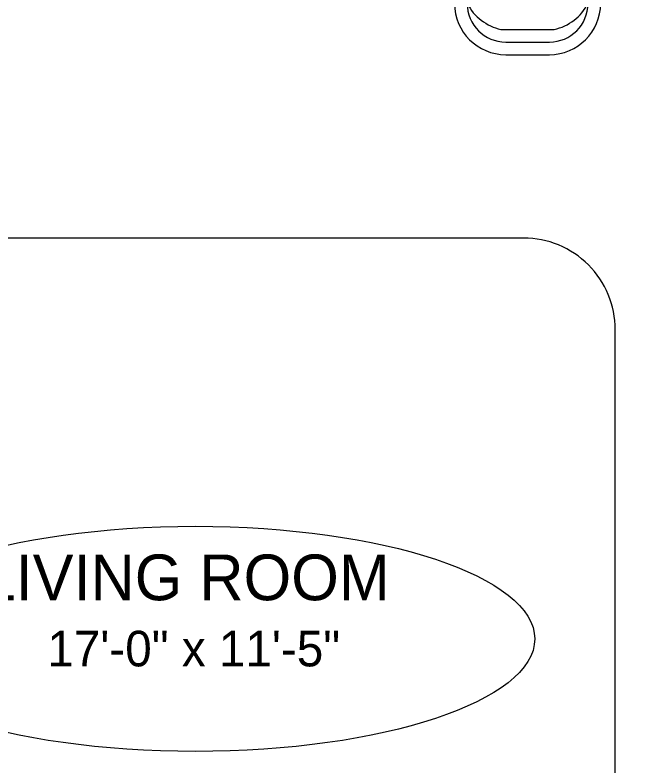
# Model space of a CAD drawing. Header units: feet. Extents: x 109753 to 150441, y 47761 to 75080.
# Drawn here: x 126331.9 to 126415.4, y 49782.9 to 49881.2 of the extents above; entities that cross this region are included whole.
import ezdxf

# ---------------------------------------------------------------- set-up
doc = ezdxf.new("R2010")
doc.units = ezdxf.units.FT
doc.header["$LTSCALE"] = 50
doc.header["$MEASUREMENT"] = 0
doc.layers.add('A-Furniture', color=175, linetype='Continuous', lineweight=0)
doc.layers.add('TEXT', color=181, linetype='Continuous', lineweight=13)
doc.styles.add('GL_Imperial', font='GOTHIC.TTF', dxfattribs={"height": 8})

# ---------------------------------------------------------------- blocks, each defined once
blk = doc.blocks.new('A$C2dc982f6')
for p, q in [((-22.22, 31.537), (-16.498, 31.537)), ((4.363, 31.537), (10.085, 31.537)), ((-22.22, 29.88), (-16.498, 29.88)), ((4.363, 29.88), (10.085, 29.88)), ((-22.855, 28.236), (-15.863, 28.236)), ((3.728, 28.236), (10.72, 28.236)), ((-28.93, 13.644), (-28.93, 24.826)), ((-27.274, 13.644), (-27.274, 24.826)), ((-11.444, 13.644), (-11.444, 24.826)), ((-9.787, 13.644), (-9.787, 24.826)), ((-2.347, 13.644), (-2.347, 24.826)), ((-0.691, 13.644), (-0.691, 24.826)), ((15.139, 13.644), (15.139, 24.826)), ((16.796, 13.644), (16.796, 24.826)), ((-27.241, 13.644), (-28.93, 13.644)), ((-27.241, 13.644), (-26.284, 12.791)), ((-12.434, 12.791), (-26.284, 12.791)), ((-11.476, 13.644), (-12.434, 12.791)), ((-11.476, 13.644), (-9.787, 13.644)), ((-0.658, 13.644), (-2.347, 13.644)), ((-0.658, 13.644), (0.299, 12.791)), ((14.149, 12.791), (0.299, 12.791)), ((15.107, 13.644), (14.149, 12.791)), ((15.107, 13.644), (16.796, 13.644)), ((-36.957, 6.886), (-48.139, 6.886)), ((-36.957, 5.197), (-36.957, 6.886)), ((25.192, 5.197), (25.192, 6.886)), ((25.192, 6.886), (36.375, 6.886)), ((-36.957, 5.229), (-48.139, 5.229)), ((-36.957, 5.197), (-36.104, 4.24)), ((25.192, 5.197), (24.34, 4.24)), ((25.192, 5.229), (36.375, 5.229)), ((-36.104, 4.24), (-36.104, -9.611)), ((24.34, 4.24), (24.34, -9.611)), ((-54.85, -5.547), (-54.85, 0.175)), ((-53.193, -5.547), (-53.193, 0.175)), ((-51.549, -6.182), (-51.549, 0.81)), ((39.785, -6.182), (39.785, 0.81)), ((41.428, -5.547), (41.428, 0.175)), ((43.085, -5.547), (43.085, 0.175)), ((-36.957, -10.568), (-36.104, -9.611)), ((25.192, -10.568), (24.34, -9.611)), ((-36.957, -10.6), (-48.139, -10.6)), ((-36.957, -10.568), (-36.957, -12.257)), ((25.192, -10.568), (25.192, -12.257)), ((25.192, -10.6), (36.375, -10.6)), ((-36.957, -12.257), (-48.139, -12.257)), ((25.192, -12.257), (36.375, -12.257)), ((-26.735, -19.644), (-28.424, -19.644)), ((-28.424, -19.644), (-28.424, -30.826)), ((-26.767, -19.644), (-26.767, -30.826)), ((-26.735, -19.644), (-25.777, -18.791)), ((-11.927, -18.791), (-25.777, -18.791)), ((-10.97, -19.644), (-11.927, -18.791)), ((-10.97, -19.644), (-9.28, -19.644)), ((-10.937, -19.644), (-10.937, -30.826)), ((-9.28, -19.644), (-9.28, -30.826)), ((-0.152, -19.644), (-1.841, -19.644)), ((-1.841, -19.644), (-1.841, -30.826)), ((-0.184, -19.644), (-0.184, -30.826)), ((-0.152, -19.644), (0.806, -18.791)), ((14.656, -18.791), (0.806, -18.791)), ((15.613, -19.644), (14.656, -18.791)), ((15.613, -19.644), (17.303, -19.644)), ((15.646, -19.644), (15.646, -30.826)), ((17.303, -19.644), (17.303, -30.826)), ((-22.348, -34.236), (-15.356, -34.236)), ((4.235, -34.236), (11.227, -34.236)), ((-21.713, -35.88), (-15.991, -35.88)), ((4.87, -35.88), (10.592, -35.88)), ((-21.713, -37.537), (-15.991, -37.537)), ((4.87, -37.537), (10.592, -37.537))]:
    blk.add_line(p, q)
blk.add_lwpolyline([(23.972, 12.15), (-35.972, 12.15), (-35.972, -18.15), (23.972, -18.15)], close=True)
for centre, radius, start, end in [((-22.22, 24.826), 6.71, 90.00012, 180), ((-16.498, 24.826), 6.71, 0, 90), ((4.363, 24.826), 6.71, 90.00012, 180), ((10.085, 24.826), 6.71, 0, 90), ((-22.22, 24.826), 5.054, 90.00012, 180), ((-16.498, 24.826), 5.054, 0, 90), ((4.363, 24.826), 5.054, 90.00012, 180), ((10.085, 24.826), 5.054, 0, 90), ((-21.391, 21.772), 6.628, 102.75754, 152.56058), ((-17.326, 21.772), 6.628, 27.43942, 77.24246), ((5.191, 21.772), 6.628, 102.75754, 152.56058), ((9.257, 21.772), 6.628, 27.43942, 77.24246), ((-48.139, 0.175), 6.71, 90, 180), ((36.375, 0.175), 6.71, 0, 90), ((-48.139, 0.175), 5.054, 90, 180), ((-45.085, -0.653), 6.628, 117.43942, 167.24246), ((33.321, -0.653), 6.628, 12.75754, 62.56058), ((36.375, 0.175), 5.054, 0, 90), ((-48.139, -5.547), 6.71, 180.00012, 270), ((-48.139, -5.547), 5.054, 180.00012, 270), ((36.375, -5.547), 6.71, 270, 359.99988), ((36.375, -5.547), 5.054, 270, 359.99988), ((-45.085, -4.718), 6.628, 192.75754, 242.56058), ((33.321, -4.718), 6.628, 297.43942, 347.24246), ((-21.713, -30.826), 6.71, 180, 269.99988), ((-20.885, -27.772), 6.628, 207.43942, 257.24246), ((-21.713, -30.826), 5.054, 180, 269.99988), ((-15.991, -30.826), 5.054, 270, 0), ((-15.991, -30.826), 6.71, 270, 0), ((-16.819, -27.772), 6.628, 282.75754, 332.56058), ((4.87, -30.826), 6.71, 180, 269.99988), ((5.698, -27.772), 6.628, 207.43942, 257.24246), ((4.87, -30.826), 5.054, 180, 269.99988), ((10.592, -30.826), 5.054, 270, 0), ((10.592, -30.826), 6.71, 270, 0), ((9.764, -27.772), 6.628, 282.75754, 332.56058)]:
    blk.add_arc(centre, radius, start, end)

msp = doc.modelspace()

# ---------------------------------------------------------------- linework, layer by layer
at = {"layer": 'A-Furniture'}
msp.add_lwpolyline([(126410.532, 49752.847), (126410.532, 49839.97, 0.414214), (126398.532, 49851.97), (126281.931, 49851.97), (126281.931, 49740.847), (126398.532, 49740.847, 0.414214)], format="xyb", close=True, dxfattribs=at)
msp.add_ellipse((126355.505, 49799.408), major_axis=(-44.487, 0), ratio=0.331858, dxfattribs=at)

# ---------------------------------------------------------------- block references
at = {"layer": 'A-Furniture', "rotation": 270}
msp.add_blockref('A$C2dc982f6', (126401.739, 49919.099), dxfattribs=at)

# ---------------------------------------------------------------- texts
at = {"layer": 'TEXT', "insert": (126321.135, 49810.469), "char_height": 8, "width": 68.09885, "attachment_point": 1, "style": 'GL_Imperial'}
msp.add_mtext('\\pi6.36622;{\\H0.75x;LIVING ROOM\\P\\pi14.97663;\\H0.77778x;17\'-0" x 11\'-5"}', dxfattribs=at)

doc.saveas('drawing.dxf')
